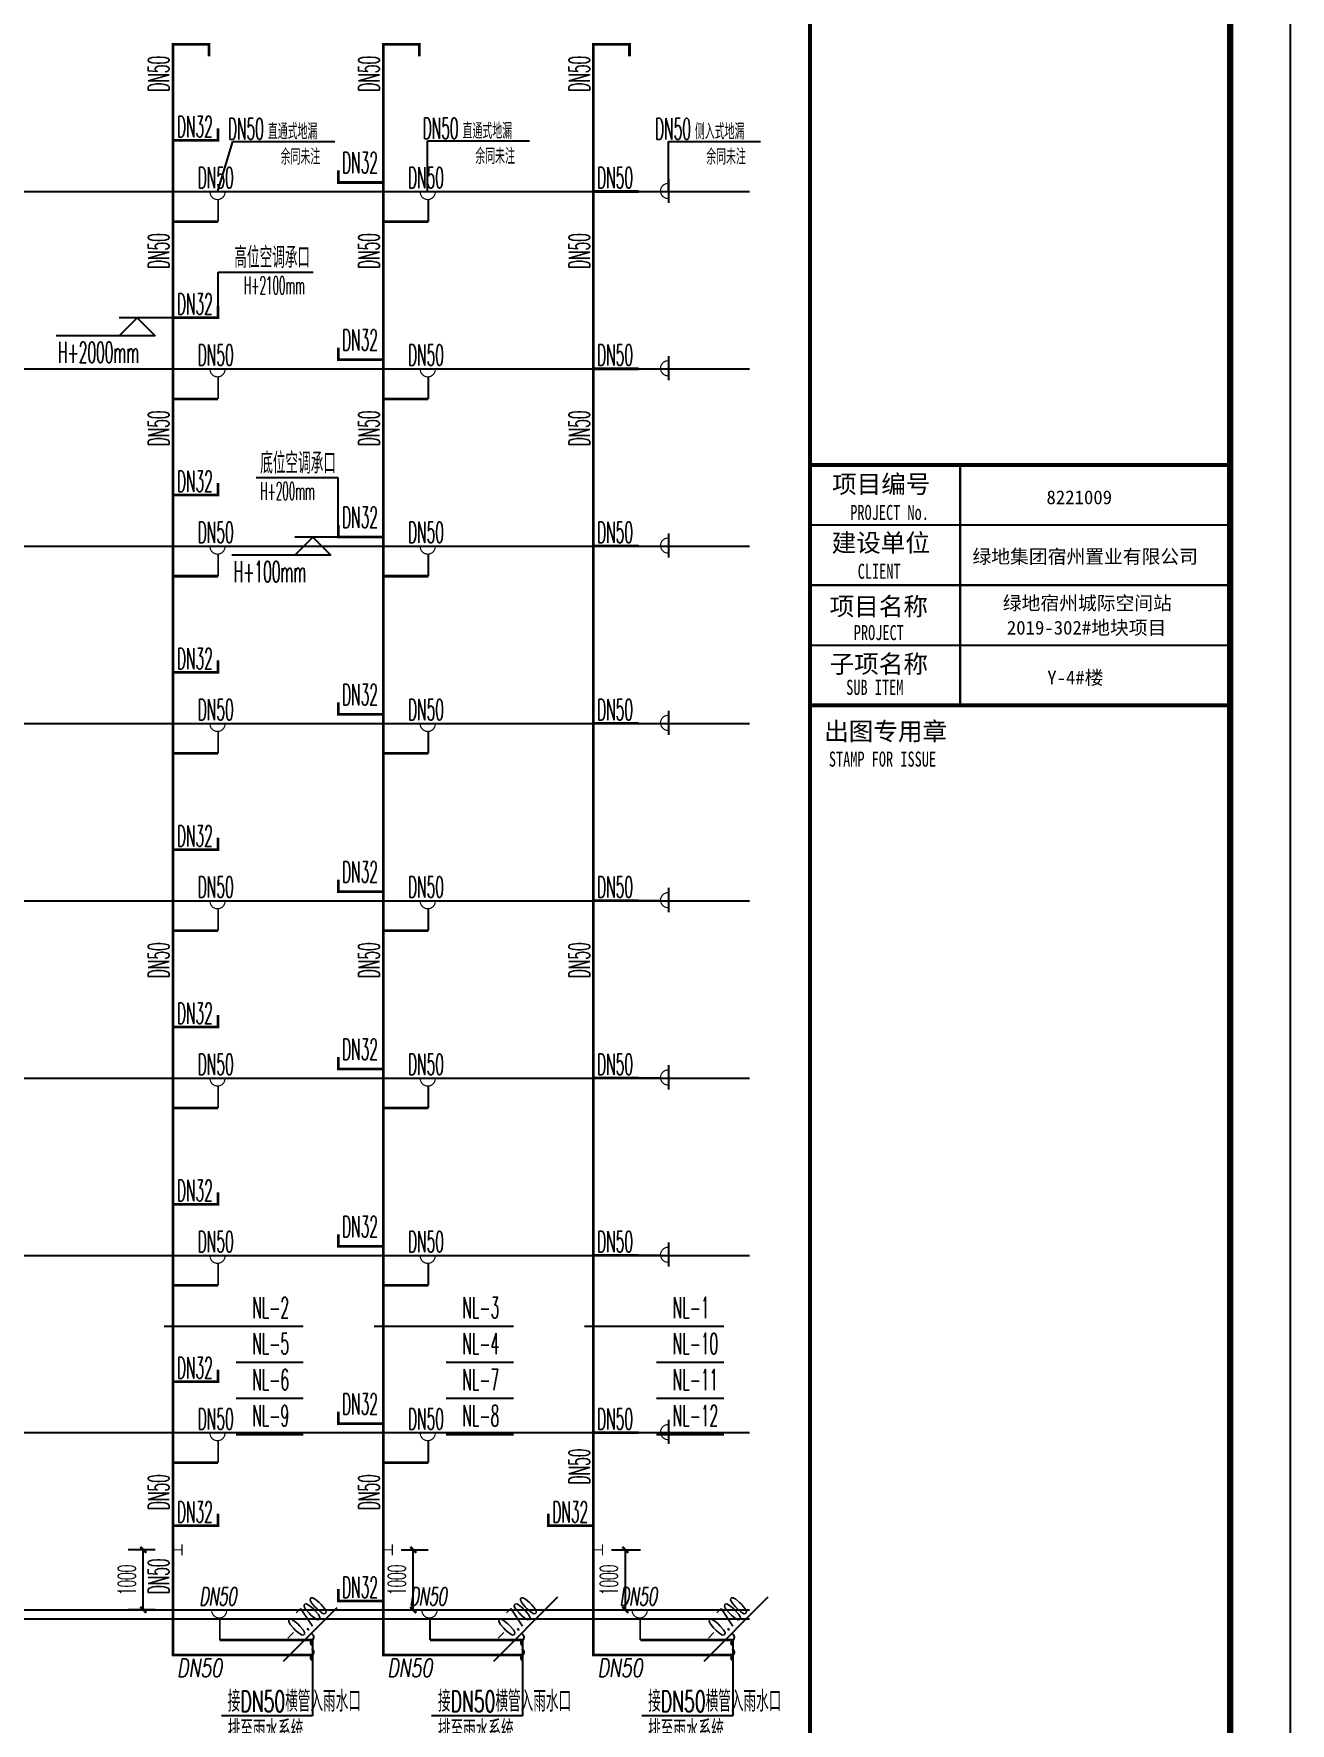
# Model space of a CAD drawing. Extents: x 27938 to 1042331, y -235042 to 1535213.
# Drawn here: x 877293 to 898212, y 375252 to 403361 of the extents above; entities that cross this region are included whole.
import ezdxf
from ezdxf.enums import TextEntityAlignment as Align

# ---------------------------------------------------------------- set-up
doc = ezdxf.new("R2010")
doc.units = 0
doc.header["$LTSCALE"] = 1000
doc.header["$MEASUREMENT"] = 0
for name, color, linetype in [('-TEXT', 3, 'Continuous'), ('DIM_凝结', 3, 'Continuous'), ('DIM_消防', 3, 'Continuous'), ('DIM_管井排水', 3, 'Continuous'), ('EQUIP_凝结', 7, 'Continuous'), ('EQUIP_污水', 7, 'Continuous'), ('PIPE-凝结', 150, 'N'), ('TEXT_污水', 7, 'Continuous'), ('TWT', 7, 'Continuous'), ('TWT_DIM', 3, 'Continuous'), ('TWT_ELEV', 3, 'Continuous'), ('TWT_LEAD', 3, 'Continuous'), ('图框', 140, 'Continuous'), ('图签文字', 147, 'Continuous')]:
    doc.layers.add(name, color=color, linetype=linetype)
doc.layers.add('yichutu', color=7, linetype='Continuous', true_color=0xffffff, plot=False)
doc.layers.add('图签', color=147, linetype='Continuous', lineweight=18)
doc.styles.add('_TCH_DIM', font='SIMPLEX.shx', dxfattribs={"width": 0.6, "oblique": 10, "bigfont": 'hztxt.shx'})
doc.styles.add('_TCH_DIM_T3', font='SIMPLEX.shx', dxfattribs={"width": 0.494118, "bigfont": 'GBCBIG.shx'})
doc.styles.add('_TWT_SERIAL', font='simplex.shx', dxfattribs={"width": 0.6, "oblique": 10, "height": 3, "bigfont": 'aadri.shx'})
doc.styles.add('ASC', font='simplex.shx', dxfattribs={"width": 0.75, "bigfont": 'aadri.shx'})
doc.styles.add('HZ', font='txt', dxfattribs={"bigfont": 'hztxt'})
doc.styles.add('HZTXT2', font='simplex.shx', dxfattribs={"width": 0.8, "bigfont": 'aadri.shx'})
doc.styles.get("Standard").update_dxf_attribs({"font": 'gbenor.shx', "bigfont": 'gbcbig.shx'})
doc.styles.add('宋体', font='', dxfattribs={"height": 50})
doc.styles.add('建筑图签-1', font='simhei.ttf', dxfattribs={"width": 0.7})
doc.styles.get('宋体').set_extended_font_data('SimSun')
doc.linetypes.add('N', pattern='A,3,-0.2,["N",Standard,S=0.25,R=0,X=-0.1,Y=-0.115],-0.2', length=3.4)
doc.dimstyles.new('_TWT_ARCH&&100', dxfattribs={"dimtxt": 297.5, "dimasz": 100, "dimexe": 250, "dimexo": 300, "dimgap": 126.25, "dimtad": 1, "dimdec": 0, "dimzin": 0, "dimdsep": 46, "dimtxsty": '_TCH_DIM_T3', "dimblk": 'ARCHTICK', "dimcen": 0.09, "dimclrt": 7, "dimazin": 2, "dimtfac": 1, "dimtdec": 0, "dimtix": 1, "dimtmove": 2, "dimatfit": 3, "dimfxl": 1, "dimtolj": 1, "dimtzin": 0, "dimarcsym": 0})

# ---------------------------------------------------------------- blocks, each defined once
blk = doc.blocks.new('$ATTACHMENT$00000066')
blk.add_line((-212, 500), (188, 500))
at = {"const_width": 20}
blk.add_lwpolyline([(-134, 500, 1.067664), (116, 500)], format="xyb", dxfattribs=at)
at = {"const_width": 30}
blk.add_lwpolyline([(0, 367), (0, 0)], dxfattribs=at)
at = {"style": 'HZ', "width": 0.7, "flags": 1}
for tag in ['UNIT', 'WHAT', 'SPEC']:
    blk.add_attdef(tag, (0, 0), '', height=0.001, dxfattribs=at)
blk = doc.blocks.new('TK')
at = {"layer": '图框'}
blk.add_lwpolyline([(465375, 548714), (549475, 548714), (549475, 489314), (465375, 489314)], close=True, dxfattribs=at)
blk.add_lwpolyline([(465375, 548714), (549475, 548714), (549475, 489314), (465375, 489314)], close=True, dxfattribs=at)
at = {"layer": '图框', "const_width": 100}
blk.add_lwpolyline([(548475, 490314), (548475, 547714), (467875, 547714), (467875, 490314)], close=True, dxfattribs=at)
at = {"layer": '图框'}
for points, const_width in [([(541480, 490314), (541480, 547714)], 70), ([(541480, 525414), (548480, 525414)], 70), ([(541480, 525414), (548480, 525414)], 70), ([(543980, 521414), (543980, 525414)], 35), ([(541480, 524414), (548480, 524414)], 35), ([(541480, 523414), (548480, 523414)], 35), ([(541480, 522414), (548480, 522414)], 35), ([(548480, 521414), (541480, 521414)], 70)]:
    blk.add_lwpolyline(points, dxfattribs=dict(at, const_width=const_width))
at = {"layer": '图框', "style": '建筑图签-1', "width": 0.7}
for s, p in [('PROJECT No.', (542150, 524499, -1799)), ('CLIENT', (542274, 523520)), ('PROJECT', (542209, 522500)), ('SUB ITEM', (542082, 521589)), ('STAMP FOR ISSUE', (541793, 520395))]:
    blk.add_text(s, height=250, dxfattribs=at).set_placement(p)
at = {"layer": '图签', "color": 2, "style": '宋体'}
for s, height, p in [('8221009', 229.3, (545417, 524761)), ('绿地集团宿州置业有限公司', 229.34, (544185, 523776)), ('绿地宿州城际空间站', 229.3, (544690, 523001)), ('2019-302#地块项目', 229.34, (544757, 522592))]:
    blk.add_text(s, height=height, dxfattribs=at).set_placement(p)
at = {"layer": '图签文字', "color": 7, "style": '建筑图签-1'}
for s, p in [('项目编号', (541848, 524946)), ('建设单位', (541840, 523969)), ('项目名称', (541807, 522911)), ('子项名称', (541807, 521954)), ('出图专用章', (541716, 520832))]:
    blk.add_text(s, height=300, dxfattribs=at).set_placement(p)
blk = doc.blocks.new('yct-841-594-84100-59399.9999999999-100-1000.0')
at = {"layer": 'yichutu', "color": 7, "true_color": 0xffffff}
blk.add_lwpolyline([(0, 0), (0, 59400), (84100, 59400), (84100, 0)], close=True, dxfattribs=at)
blk = doc.blocks.new('_ArchTick')
at = {"color": 0, "linetype": 'ByBlock', "const_width": 0.4}
blk.add_lwpolyline([(-0.5, -0.5), (0.5, 0.5)], dxfattribs=at)
blk = doc.blocks.new('*D173')
at = {"layer": 'Defpoints', "color": 0}
for p in [(886612, 378137), (887143, 378137), (886612, 377137)]:
    blk.add_point(p, dxfattribs=at)
at = {"layer": 'TWT_DIM', "color": 0, "lineweight": -2}
for p, q in [((886912, 378137), (887393, 378137)), ((887143, 377137), (887143, 378137)), ((886912, 377137), (887393, 377137))]:
    blk.add_line(p, q, dxfattribs=at)
at = {"layer": 'TWT_DIM', "color": 0, "lineweight": -2, "xscale": 100, "yscale": 100, "zscale": 100}
for p, rotation in [((887143, 378137), 90), ((887143, 377137), 270)]:
    blk.add_blockref('_ArchTick', p, dxfattribs=dict(at, rotation=rotation))
at = {"layer": 'TWT_DIM', "color": 7, "insert": (886868, 377637), "char_height": 297.5, "attachment_point": 5, "rotation": 90, "style": '_TCH_DIM_T3'}
blk.add_mtext('\\A1;1000', dxfattribs=at)
blk = doc.blocks.new('*D174')
at = {"layer": 'Defpoints', "color": 0}
for p in [(883112, 378137), (883612, 378137), (883112, 377137)]:
    blk.add_point(p, dxfattribs=at)
at = {"layer": 'TWT_DIM', "color": 0, "lineweight": -2}
for p, q in [((883412, 378137), (883862, 378137)), ((883612, 377137), (883612, 378137)), ((883412, 377137), (883862, 377137))]:
    blk.add_line(p, q, dxfattribs=at)
at = {"layer": 'TWT_DIM', "color": 0, "lineweight": -2, "xscale": 100, "yscale": 100, "zscale": 100}
for p, rotation in [((883612, 378137), 90), ((883612, 377137), 270)]:
    blk.add_blockref('_ArchTick', p, dxfattribs=dict(at, rotation=rotation))
at = {"layer": 'TWT_DIM', "color": 7, "insert": (883337, 377637), "char_height": 297.5, "attachment_point": 5, "rotation": 90, "style": '_TCH_DIM_T3'}
blk.add_mtext('\\A1;1000', dxfattribs=at)
blk = doc.blocks.new('*D175')
at = {"layer": 'Defpoints', "color": 0}
for p in [(879117, 378137), (879612, 378137), (879612, 377137)]:
    blk.add_point(p, dxfattribs=at)
at = {"layer": 'TWT_DIM', "color": 0, "lineweight": -2}
for p, q in [((879312, 378137), (878867, 378137)), ((879117, 377137), (879117, 378137)), ((879312, 377137), (878867, 377137))]:
    blk.add_line(p, q, dxfattribs=at)
at = {"layer": 'TWT_DIM', "color": 0, "lineweight": -2, "xscale": 100, "yscale": 100, "zscale": 100}
for p, rotation in [((879117, 378137), 90), ((879117, 377137), 270)]:
    blk.add_blockref('_ArchTick', p, dxfattribs=dict(at, rotation=rotation))
at = {"layer": 'TWT_DIM', "color": 7, "insert": (878842, 377637), "char_height": 297.5, "attachment_point": 5, "rotation": 90, "style": '_TCH_DIM_T3'}
blk.add_mtext('\\A1;1000', dxfattribs=at)
blk = doc.blocks.new('$ATTACHMENT$00000073')
at = {"const_width": 20}
for points in [[(0, 0), (150, 0)], [(150, 90), (150, -90)]]:
    blk.add_lwpolyline(points, dxfattribs=at)
blk = doc.blocks.new('$TwtSys$00000132')
at = {"elevation": 0}
blk.add_lwpolyline([(7, -101, -0.575183), (0, 0, 0.604745), (-11, 101, 16.924828)], format="xyb", dxfattribs=at)

msp = doc.modelspace()

# ---------------------------------------------------------------- hatches: boundary and pattern name
at = {"layer": 'PIPE-凝结'}
for points in [[(879611.9, 403186.7), (879611.9, 403209.2), (879589.4, 403209.2)], [(879611.9, 403186.7), (879589.4, 403186.7), (879589.4, 403209.2)], [(879611.9, 403186.7), (879589.4, 403186.7), (879589.4, 403209.2)], [(879611.9, 403186.7), (879611.9, 403209.2), (879589.4, 403209.2)], [(880211.9, 403186.7), (880211.9, 403209.2), (880234.4, 403209.2)], [(880211.9, 403186.7), (880234.4, 403186.7), (880234.4, 403209.2)], [(880211.9, 403186.7), (880234.4, 403186.7), (880234.4, 403209.2)], [(880211.9, 403186.7), (880211.9, 403209.2), (880234.4, 403209.2)], [(883111.9, 403186.7), (883111.9, 403209.2), (883089.4, 403209.2)], [(883111.9, 403186.7), (883089.4, 403186.7), (883089.4, 403209.2)], [(883111.9, 403186.7), (883089.4, 403186.7), (883089.4, 403209.2)], [(883111.9, 403186.7), (883111.9, 403209.2), (883089.4, 403209.2)], [(883711.9, 403186.7), (883711.9, 403209.2), (883734.4, 403209.2)], [(883711.9, 403186.7), (883734.4, 403186.7), (883734.4, 403209.2)], [(883711.9, 403186.7), (883734.4, 403186.7), (883734.4, 403209.2)], [(883711.9, 403186.7), (883711.9, 403209.2), (883734.4, 403209.2)], [(886611.9, 403186.7), (886611.9, 403209.2), (886589.4, 403209.2)], [(886611.9, 403186.7), (886589.4, 403186.7), (886589.4, 403209.2)], [(886611.9, 403186.7), (886589.4, 403186.7), (886589.4, 403209.2)], [(886611.9, 403186.7), (886611.9, 403209.2), (886589.4, 403209.2)], [(887211.9, 403186.7), (887211.9, 403209.2), (887234.4, 403209.2)], [(887211.9, 403186.7), (887234.4, 403186.7), (887234.4, 403209.2)], [(887211.9, 403186.7), (887234.4, 403186.7), (887234.4, 403209.2)], [(887211.9, 403186.7), (887211.9, 403209.2), (887234.4, 403209.2)], [(880361.9, 401586.7), (880361.9, 401564.2), (880384.4, 401564.2)], [(880361.9, 401586.7), (880384.4, 401586.7), (880384.4, 401564.2)], [(880361.9, 401586.7), (880361.9, 401564.2), (880384.4, 401564.2)], [(880361.9, 401586.7), (880384.4, 401586.7), (880384.4, 401564.2)], [(882361.9, 400886.7), (882361.9, 400864.2), (882339.4, 400864.2)], [(882361.9, 400886.7), (882339.4, 400886.7), (882339.4, 400864.2)], [(882361.9, 400886.7), (882361.9, 400864.2), (882339.4, 400864.2)], [(882361.9, 400886.7), (882339.4, 400886.7), (882339.4, 400864.2)], [(880361.9, 398636.7), (880361.9, 398614.2), (880384.4, 398614.2)], [(880361.9, 398636.7), (880384.4, 398636.7), (880384.4, 398614.2)], [(880361.9, 398636.7), (880361.9, 398614.2), (880384.4, 398614.2)], [(880361.9, 398636.7), (880384.4, 398636.7), (880384.4, 398614.2)], [(882361.9, 397936.7), (882361.9, 397914.2), (882339.4, 397914.2)], [(882361.9, 397936.7), (882339.4, 397936.7), (882339.4, 397914.2)], [(882361.9, 397936.7), (882361.9, 397914.2), (882339.4, 397914.2)], [(882361.9, 397936.7), (882339.4, 397936.7), (882339.4, 397914.2)], [(880361.9, 395686.7), (880361.9, 395664.2), (880384.4, 395664.2)], [(880361.9, 395686.7), (880384.4, 395686.7), (880384.4, 395664.2)], [(880361.9, 395686.7), (880361.9, 395664.2), (880384.4, 395664.2)], [(880361.9, 395686.7), (880384.4, 395686.7), (880384.4, 395664.2)], [(882361.9, 394986.7), (882361.9, 394964.2), (882339.4, 394964.2)], [(882361.9, 394986.7), (882339.4, 394986.7), (882339.4, 394964.2)], [(882361.9, 394986.7), (882361.9, 394964.2), (882339.4, 394964.2)], [(882361.9, 394986.7), (882339.4, 394986.7), (882339.4, 394964.2)], [(880361.9, 392736.7), (880361.9, 392714.2), (880384.4, 392714.2)], [(880361.9, 392736.7), (880384.4, 392736.7), (880384.4, 392714.2)], [(880361.9, 392736.7), (880361.9, 392714.2), (880384.4, 392714.2)], [(880361.9, 392736.7), (880384.4, 392736.7), (880384.4, 392714.2)], [(882361.9, 392036.7), (882361.9, 392014.2), (882339.4, 392014.2)], [(882361.9, 392036.7), (882339.4, 392036.7), (882339.4, 392014.2)], [(882361.9, 392036.7), (882361.9, 392014.2), (882339.4, 392014.2)], [(882361.9, 392036.7), (882339.4, 392036.7), (882339.4, 392014.2)], [(880361.9, 389786.7), (880361.9, 389764.2), (880384.4, 389764.2)], [(880361.9, 389786.7), (880384.4, 389786.7), (880384.4, 389764.2)], [(880361.9, 389786.7), (880361.9, 389764.2), (880384.4, 389764.2)], [(880361.9, 389786.7), (880384.4, 389786.7), (880384.4, 389764.2)], [(882361.9, 389086.7), (882361.9, 389064.2), (882339.4, 389064.2)], [(882361.9, 389086.7), (882339.4, 389086.7), (882339.4, 389064.2)], [(882361.9, 389086.7), (882361.9, 389064.2), (882339.4, 389064.2)], [(882361.9, 389086.7), (882339.4, 389086.7), (882339.4, 389064.2)], [(880361.9, 386836.7), (880361.9, 386814.2), (880384.4, 386814.2)], [(880361.9, 386836.7), (880384.4, 386836.7), (880384.4, 386814.2)], [(880361.9, 386836.7), (880361.9, 386814.2), (880384.4, 386814.2)], [(880361.9, 386836.7), (880384.4, 386836.7), (880384.4, 386814.2)], [(882361.9, 386136.7), (882361.9, 386114.2), (882339.4, 386114.2)], [(882361.9, 386136.7), (882339.4, 386136.7), (882339.4, 386114.2)], [(882361.9, 386136.7), (882361.9, 386114.2), (882339.4, 386114.2)], [(882361.9, 386136.7), (882339.4, 386136.7), (882339.4, 386114.2)], [(880361.9, 383886.7), (880361.9, 383864.2), (880384.4, 383864.2)], [(880361.9, 383886.7), (880384.4, 383886.7), (880384.4, 383864.2)], [(880361.9, 383886.7), (880361.9, 383864.2), (880384.4, 383864.2)], [(880361.9, 383886.7), (880384.4, 383886.7), (880384.4, 383864.2)], [(882361.9, 383186.7), (882361.9, 383164.2), (882339.4, 383164.2)], [(882361.9, 383186.7), (882339.4, 383186.7), (882339.4, 383164.2)], [(882361.9, 383186.7), (882361.9, 383164.2), (882339.4, 383164.2)], [(882361.9, 383186.7), (882339.4, 383186.7), (882339.4, 383164.2)], [(880361.9, 380936.7), (880361.9, 380914.2), (880384.4, 380914.2)], [(880361.9, 380936.7), (880384.4, 380936.7), (880384.4, 380914.2)], [(880361.9, 380936.7), (880361.9, 380914.2), (880384.4, 380914.2)], [(880361.9, 380936.7), (880384.4, 380936.7), (880384.4, 380914.2)], [(882361.9, 380236.7), (882361.9, 380214.2), (882339.4, 380214.2)], [(882361.9, 380236.7), (882339.4, 380236.7), (882339.4, 380214.2)], [(882361.9, 380236.7), (882361.9, 380214.2), (882339.4, 380214.2)], [(882361.9, 380236.7), (882339.4, 380236.7), (882339.4, 380214.2)], [(880361.9, 378536.7), (880361.9, 378514.2), (880384.4, 378514.2)], [(880361.9, 378536.7), (880384.4, 378536.7), (880384.4, 378514.2)], [(880361.9, 378536.7), (880361.9, 378514.2), (880384.4, 378514.2)], [(880361.9, 378536.7), (880384.4, 378536.7), (880384.4, 378514.2)], [(885861.9, 378536.7), (885861.9, 378514.2), (885839.4, 378514.2)], [(885861.9, 378536.7), (885839.4, 378536.7), (885839.4, 378514.2)], [(885861.9, 378536.7), (885861.9, 378514.2), (885839.4, 378514.2)], [(885861.9, 378536.7), (885839.4, 378536.7), (885839.4, 378514.2)], [(882361.9, 377286.7), (882361.9, 377264.2), (882339.4, 377264.2)], [(882361.9, 377286.7), (882339.4, 377286.7), (882339.4, 377264.2)], [(882361.9, 377286.7), (882339.4, 377286.7), (882339.4, 377264.2)], [(882361.9, 377286.7), (882361.9, 377264.2), (882339.4, 377264.2)], [(879611.9, 376386.7), (879611.9, 376364.2), (879589.4, 376364.2)], [(879611.9, 376386.7), (879589.4, 376386.7), (879589.4, 376364.2)], [(879611.9, 376386.7), (879589.4, 376386.7), (879589.4, 376364.2)], [(879611.9, 376386.7), (879611.9, 376364.2), (879589.4, 376364.2)], [(883111.9, 376386.7), (883111.9, 376364.2), (883089.4, 376364.2)], [(883111.9, 376386.7), (883089.4, 376386.7), (883089.4, 376364.2)], [(883111.9, 376386.7), (883111.9, 376364.2), (883089.4, 376364.2)], [(883111.9, 376386.7), (883089.4, 376386.7), (883089.4, 376364.2)], [(886611.9, 376386.7), (886611.9, 376364.2), (886589.4, 376364.2)], [(886611.9, 376386.7), (886589.4, 376386.7), (886589.4, 376364.2)], [(886611.9, 376386.7), (886589.4, 376386.7), (886589.4, 376364.2)], [(886611.9, 376386.7), (886611.9, 376364.2), (886589.4, 376364.2)]]:
    msp.add_hatch(color=256, dxfattribs=at).paths.add_polyline_path(points)

# ---------------------------------------------------------------- linework, layer by layer
at = {"layer": 'DIM_凝结'}
for p, q in [((880361.9, 398836.7), (880361.9, 399393.8)), ((880361.9, 399393.8), (881944.9, 399393.8)), ((882361.9, 395971.9), (880994, 395971.9)), ((882361.9, 395186.7), (882361.9, 395971.9)), ((881781, 381852.6), (879461.9, 381852.6)), ((885281, 381852.6), (882961.9, 381852.6)), ((888781, 381852.6), (886461.9, 381852.6)), ((881781, 381252.6), (880661.9, 381252.6)), ((885281, 381252.6), (884161.9, 381252.6)), ((888781, 381252.6), (887661.9, 381252.6)), ((881781, 380652.6), (880661.9, 380652.6)), ((885281, 380652.6), (884161.9, 380652.6)), ((888781, 380652.6), (887661.9, 380652.6)), ((881781, 380052.6), (880661.9, 380052.6)), ((885281, 380052.6), (884161.9, 380052.6)), ((888781, 380052.6), (887661.9, 380052.6))]:
    msp.add_line(p, q, dxfattribs=at)
at = {"layer": 'DIM_消防'}
for p, q in [((886013.5, 377346.6), (884947.5, 376280.6)), ((889513.2, 377346.6), (888447.2, 376280.6)), ((882340.5, 377173.6), (881447.5, 376280.6))]:
    msp.add_line(p, q, dxfattribs=at)
at = {"layer": 'PIPE-凝结', "const_width": 45}
for points in [[(879611.9, 401586.7), (879611.9, 403186.7)], [(879611.9, 403186.7), (880211.9, 403186.7)], [(880211.9, 402986.7), (880211.9, 403186.7)], [(883111.9, 400886.7), (883111.9, 403186.7)], [(883111.9, 403186.7), (883711.9, 403186.7)], [(883711.9, 402986.7), (883711.9, 403186.7)], [(886611.9, 400736.7), (886611.9, 403186.7)], [(886611.9, 403186.7), (887211.9, 403186.7)], [(887211.9, 402986.7), (887211.9, 403186.7)], [(880361.9, 401586.7), (880361.9, 401786.7)], [(879611.9, 401586.7), (880361.9, 401586.7)], [(879611.9, 400236.7), (879611.9, 401586.7)], [(882361.9, 400886.7), (882361.9, 401086.7)], [(882361.9, 400886.7), (883111.9, 400886.7)], [(883111.9, 400236.7), (883111.9, 400886.7)], [(886611.9, 400736.7), (887361.9, 400736.7)], [(886611.9, 397786.7), (886611.9, 400736.7)], [(879611.9, 398636.7), (879611.9, 400236.7)], [(879611.9, 400236.7), (880361.9, 400236.7)], [(883111.9, 397936.7), (883111.9, 400236.7)], [(883111.9, 400236.7), (883861.9, 400236.7)], [(879611.9, 398636.7), (880361.9, 398636.7)], [(879611.9, 397286.7), (879611.9, 398636.7)], [(880361.9, 398636.7), (880361.9, 398836.7)], [(882361.9, 397936.7), (882361.9, 398136.7)], [(882361.9, 397936.7), (883111.9, 397936.7)], [(883111.9, 397286.7), (883111.9, 397936.7)], [(886611.9, 394836.7), (886611.9, 397786.7)], [(886611.9, 397786.7), (887361.9, 397786.7)], [(879611.9, 395686.7), (879611.9, 397286.7)], [(879611.9, 397286.7), (880361.9, 397286.7)], [(883111.9, 394986.7), (883111.9, 397286.7)], [(883111.9, 397286.7), (883861.9, 397286.7)], [(880361.9, 395686.7), (880361.9, 395886.7)], [(879611.9, 395686.7), (880361.9, 395686.7)], [(879611.9, 394336.7), (879611.9, 395686.7)], [(882361.9, 394986.7), (882361.9, 395186.7)], [(882361.9, 394986.7), (883111.9, 394986.7)], [(883111.9, 394336.7), (883111.9, 394986.7)], [(886611.9, 391886.7), (886611.9, 394836.7)], [(886611.9, 394836.7), (887361.9, 394836.7)], [(879611.9, 392736.7), (879611.9, 394336.7)], [(879611.9, 394336.7), (880361.9, 394336.7)], [(883111.9, 392036.7), (883111.9, 394336.7)], [(883111.9, 394336.7), (883861.9, 394336.7)], [(879611.9, 392736.7), (880361.9, 392736.7)], [(879611.9, 391386.7), (879611.9, 392736.7)], [(880361.9, 392736.7), (880361.9, 392936.7)], [(882361.9, 392036.7), (882361.9, 392236.7)], [(882361.9, 392036.7), (883111.9, 392036.7)], [(883111.9, 391386.7), (883111.9, 392036.7)], [(886611.9, 388936.7), (886611.9, 391886.7)], [(886611.9, 391886.7), (887361.9, 391886.7)], [(879611.9, 389786.7), (879611.9, 391386.7)], [(879611.9, 391386.7), (880361.9, 391386.7)], [(883111.9, 389086.7), (883111.9, 391386.7)], [(883111.9, 391386.7), (883861.9, 391386.7)], [(880361.9, 389786.7), (880361.9, 389986.7)], [(879611.9, 389786.7), (880361.9, 389786.7)], [(879611.9, 388436.7), (879611.9, 389786.7)], [(882361.9, 389086.7), (882361.9, 389286.7)], [(882361.9, 389086.7), (883111.9, 389086.7)], [(883111.9, 388436.7), (883111.9, 389086.7)], [(886611.9, 385986.7), (886611.9, 388936.7)], [(886611.9, 388936.7), (887361.9, 388936.7)], [(879611.9, 386836.7), (879611.9, 388436.7)], [(879611.9, 388436.7), (880361.9, 388436.7)], [(883111.9, 386136.7), (883111.9, 388436.7)], [(883111.9, 388436.7), (883861.9, 388436.7)], [(880361.9, 386836.7), (880361.9, 387036.7)], [(879611.9, 386836.7), (880361.9, 386836.7)], [(879611.9, 385486.7), (879611.9, 386836.7)], [(882361.9, 386136.7), (882361.9, 386336.7)], [(882361.9, 386136.7), (883111.9, 386136.7)], [(883111.9, 385486.7), (883111.9, 386136.7)], [(886611.9, 385986.7), (887361.9, 385986.7)], [(886611.9, 383036.7), (886611.9, 385986.7)], [(879611.9, 383886.7), (879611.9, 385486.7)], [(879611.9, 385486.7), (880361.9, 385486.7)], [(883111.9, 383186.7), (883111.9, 385486.7)], [(883111.9, 385486.7), (883861.9, 385486.7)], [(880361.9, 383886.7), (880361.9, 384086.7)], [(879611.9, 383886.7), (880361.9, 383886.7)], [(879611.9, 382536.7), (879611.9, 383886.7)], [(882361.9, 383186.7), (882361.9, 383386.7)], [(882361.9, 383186.7), (883111.9, 383186.7)], [(883111.9, 382536.7), (883111.9, 383186.7)], [(886611.9, 383036.7), (887361.9, 383036.7)], [(886611.9, 380086.7), (886611.9, 383036.7)], [(879611.9, 380936.7), (879611.9, 382536.7)], [(879611.9, 382536.7), (880361.9, 382536.7)], [(883111.9, 380236.7), (883111.9, 382536.7)], [(883111.9, 382536.7), (883861.9, 382536.7)], [(880361.9, 380936.7), (880361.9, 381136.7)], [(879611.9, 380936.7), (880361.9, 380936.7)], [(879611.9, 379586.7), (879611.9, 380936.7)], [(882361.9, 380236.7), (882361.9, 380436.7)], [(882361.9, 380236.7), (883111.9, 380236.7)], [(883111.9, 379586.7), (883111.9, 380236.7)], [(886611.9, 380086.7), (887361.9, 380086.7)], [(886611.9, 378536.7), (886611.9, 380086.7)], [(879611.9, 378536.7), (879611.9, 379586.7)], [(879611.9, 379586.7), (880361.9, 379586.7)], [(883111.9, 379586.7), (883861.9, 379586.7)], [(883111.9, 378136.7), (883111.9, 379586.7)], [(880361.9, 378536.7), (880361.9, 378736.7)], [(885861.9, 378536.7), (885861.9, 378736.7)], [(879611.9, 378536.7), (880361.9, 378536.7)], [(879611.9, 378136.7), (879611.9, 378536.7)], [(885861.9, 378536.7), (886611.9, 378536.7)], [(886611.9, 378136.7), (886611.9, 378536.7)], [(879611.9, 376386.7), (879611.9, 378136.7)], [(883111.9, 377286.7), (883111.9, 378136.7)], [(886611.9, 376386.7), (886611.9, 378136.7)], [(882361.9, 377286.7), (882361.9, 377486.7)], [(882361.9, 377286.7), (883111.9, 377286.7)], [(883111.9, 376386.7), (883111.9, 377286.7)], [(880390.1, 376636.7), (881932.4, 376636.7)], [(883890.1, 376636.7), (885432.4, 376636.7)], [(887390.1, 376636.7), (888932.4, 376636.7)], [(879611.9, 376386.7), (881932.4, 376386.7)], [(883111.9, 376386.7), (885432.4, 376386.7)], [(886611.9, 376386.7), (888932.4, 376386.7)]]:
    msp.add_lwpolyline(points, dxfattribs=at)
at = {"layer": 'TWT'}
for p, q in [((817611.9, 400736.7), (889211.9, 400736.7)), ((817611.9, 397786.7), (889211.9, 397786.7)), ((817611.9, 394836.7), (889211.9, 394836.7)), ((817611.9, 391886.7), (889211.9, 391886.7)), ((817611.9, 388936.7), (889211.9, 388936.7)), ((817611.9, 385986.7), (889211.9, 385986.7)), ((817611.9, 383036.7), (889211.9, 383036.7)), ((817611.9, 380086.7), (889211.9, 380086.7)), ((817611.9, 377136.7), (889211.9, 377136.7)), ((817611.9, 376986.7), (889211.9, 376986.7))]:
    msp.add_line(p, q, dxfattribs=at)
at = {"layer": 'TWT_ELEV'}
for p, q in [((879016.6, 398636.7), (878716.6, 398336.7)), ((879611.9, 398636.7), (878716.6, 398636.7)), ((879016.6, 398636.7), (879316.6, 398336.7)), ((879316.6, 398336.7), (877667.3, 398336.7)), ((881941.9, 394986.7), (881641.9, 394686.7)), ((882537.2, 394986.7), (881641.9, 394986.7)), ((881941.9, 394986.7), (882241.9, 394686.7)), ((882241.9, 394686.7), (880592.6, 394686.7))]:
    msp.add_line(p, q, dxfattribs=at)
at = {"layer": 'TWT_LEAD'}
for p, q in [((880352.7, 400728.5), (880608, 401569.7)), ((880608, 401569.7), (882306, 401569.7)), ((883849.9, 400736.7), (883849.9, 401577.9)), ((883849.9, 401577.9), (885547.9, 401577.9)), ((887861.9, 400748.7), (887861.9, 401569.3)), ((887861.9, 401569.3), (889392.3, 401569.3)), ((881932.6, 376636.7), (881932.6, 375373.1)), ((885432.6, 376636.7), (885432.6, 375373.1)), ((888932.6, 376636.7), (888932.6, 375373.1)), ((881932.6, 375373.1), (880417.1, 375373.1)), ((885432.6, 375373.1), (883917.1, 375373.1)), ((888932.6, 375373.1), (887417.1, 375373.1))]:
    msp.add_line(p, q, dxfattribs=at)

# ---------------------------------------------------------------- block references
msp.add_blockref('TK', (348736.9, -129226.9))
at = {"layer": 'EQUIP_凝结'}
for p in [(881932.4, 376636.7), (885432.4, 376636.7), (888932.4, 376636.7), (881932.4, 376386.7), (885432.4, 376386.7), (888932.4, 376386.7)]:
    msp.add_blockref('$TwtSys$00000132', p, dxfattribs=at)
at = {"layer": 'EQUIP_污水', "rotation": 270}
for p in [(887361.9, 400736.7), (887361.9, 397786.7), (887361.9, 394836.7), (887361.9, 391886.7), (887361.9, 388936.7), (887361.9, 385986.7), (887361.9, 383036.7), (887361.9, 380086.7)]:
    msp.add_blockref('$ATTACHMENT$00000066', p, dxfattribs=at)
at = {"layer": 'EQUIP_污水'}
for name, p in [('$ATTACHMENT$00000066', (880361.9, 400236.7)), ('$ATTACHMENT$00000066', (883861.9, 400236.7)), ('$ATTACHMENT$00000066', (880361.9, 397286.7)), ('$ATTACHMENT$00000066', (883861.9, 397286.7)), ('$ATTACHMENT$00000066', (880361.9, 394336.7)), ('$ATTACHMENT$00000066', (883861.9, 394336.7)), ('$ATTACHMENT$00000066', (880361.9, 391386.7)), ('$ATTACHMENT$00000066', (883861.9, 391386.7)), ('$ATTACHMENT$00000066', (880361.9, 388436.7)), ('$ATTACHMENT$00000066', (883861.9, 388436.7)), ('$ATTACHMENT$00000066', (880361.9, 385486.7)), ('$ATTACHMENT$00000066', (883861.9, 385486.7)), ('$ATTACHMENT$00000066', (880361.9, 382536.7)), ('$ATTACHMENT$00000066', (883861.9, 382536.7)), ('$ATTACHMENT$00000066', (880361.9, 379586.7)), ('$ATTACHMENT$00000066', (883861.9, 379586.7)), ('$ATTACHMENT$00000073', (879611.9, 378136.7)), ('$ATTACHMENT$00000073', (883111.9, 378136.7)), ('$ATTACHMENT$00000073', (886611.9, 378136.7)), ('$ATTACHMENT$00000066', (880390.1, 376636.7)), ('$ATTACHMENT$00000066', (883890.1, 376636.7)), ('$ATTACHMENT$00000066', (887390.1, 376636.7))]:
    msp.add_blockref(name, p, dxfattribs=at)
at = {"layer": 'yichutu'}
msp.add_blockref('yct-841-594-84100-59399.9999999999-100-1000.0', (814111.9, 360086.7), dxfattribs=at)

# ---------------------------------------------------------------- texts
at = {"layer": '-TEXT', "color": 7, "style": 'ASC', "oblique": 9, "width": 0.58}
for p in [(880357.4, 377362.2), (883857.4, 377362.2), (887357.4, 377362.2)]:
    msp.add_text('DN50', height=300, dxfattribs=at).set_placement(p, align=Align.MIDDLE)
at = {"layer": 'DIM_凝结', "color": 7}
for s, height, style, width, p in [('高位空调承口', 350, '_TCH_DIM', 0.6, (880632.8, 399463.8)), ('H+2100mm', 297.5, '_TCH_DIM', 0.423529, (880792.5, 399026.3)), ('底位空调承口', 350, '_TCH_DIM', 0.6, (881064, 396041.9)), ('H+200mm', 297.5, '_TCH_DIM', 0.423529, (881064, 395604.4)), ('NL-2', 350, '_TWT_SERIAL', 0.48, (880931.9, 381992.6)), ('NL-3', 350, '_TWT_SERIAL', 0.48, (884431.9, 381992.6)), ('NL-1', 350, '_TWT_SERIAL', 0.48, (887931.9, 381992.6)), ('NL-5', 350, '_TWT_SERIAL', 0.48, (880931.9, 381392.6)), ('NL-4', 350, '_TWT_SERIAL', 0.48, (884431.9, 381392.6)), ('NL-10', 350, '_TWT_SERIAL', 0.48, (887931.9, 381392.6)), ('NL-6', 350, '_TWT_SERIAL', 0.48, (880931.9, 380792.6)), ('NL-7', 350, '_TWT_SERIAL', 0.48, (884431.9, 380792.6)), ('NL-11', 350, '_TWT_SERIAL', 0.48, (887931.9, 380792.6)), ('NL-9', 350, '_TWT_SERIAL', 0.48, (880931.9, 380192.6)), ('NL-8', 350, '_TWT_SERIAL', 0.48, (884431.9, 380192.6)), ('NL-12', 350, '_TWT_SERIAL', 0.48, (887931.9, 380192.6))]:
    msp.add_text(s, height=height, dxfattribs=dict(at, style=style, width=width)).set_placement(p)
at = {"layer": 'DIM_消防', "color": 7, "style": '_TWT_SERIAL', "width": 0.48}
for p in [(881611.3, 376543.4), (885111.3, 376543.4), (888611, 376543.4)]:
    msp.add_text('-0.700', height=350, rotation=45, dxfattribs=at).set_placement(p)
at = {"layer": 'DIM_管井排水', "color": 7, "style": '_TWT_SERIAL', "width": 0.48}
for p in [(879549.7, 402396.5), (883049.7, 402396.5), (886549.7, 402396.5), (879549.7, 399446.5), (883049.7, 399446.5), (886549.7, 399446.5), (879549.7, 396496.5), (883049.7, 396496.5), (886549.7, 396496.5), (879549.7, 387646.5), (883049.7, 387646.5), (886549.7, 387646.5), (886549.7, 379223.5), (879549.7, 378796.5), (883049.7, 378796.5), (879549.7, 377396.1)]:
    msp.add_text('DN50', height=350, rotation=90, dxfattribs=at).set_placement(p)
for s, p in [('DN32', (879677.1, 401640.2)), ('DN50', (880024.4, 400790.2)), ('DN32', (882427.1, 401040.2)), ('DN50', (883524.4, 400790.2)), ('DN50', (886672.8, 400790.2)), ('DN32', (879677.1, 398690.2)), ('DN32', (882427.1, 398090.2)), ('DN50', (880024.4, 397840.2)), ('DN50', (883524.4, 397840.2)), ('DN50', (886672.8, 397840.2)), ('DN32', (879677.1, 395740.2)), ('DN32', (882427.1, 395140.2)), ('DN50', (880024.4, 394890.2)), ('DN50', (883524.4, 394890.2)), ('DN50', (886672.8, 394890.2)), ('DN32', (879677.1, 392790.2)), ('DN32', (882427.1, 392190.2)), ('DN50', (880024.4, 391940.2)), ('DN50', (883524.4, 391940.2)), ('DN50', (886672.8, 391940.2)), ('DN32', (879677.1, 389840.2)), ('DN32', (882427.1, 389240.2)), ('DN50', (880024.4, 388990.2)), ('DN50', (883524.4, 388990.2)), ('DN50', (886672.8, 388990.2)), ('DN32', (879677.1, 386890.2)), ('DN32', (882427.1, 386290.2)), ('DN50', (880024.4, 386040.2)), ('DN50', (883524.4, 386040.2)), ('DN50', (886672.8, 386040.2)), ('DN32', (879677.1, 383940.2)), ('DN32', (882427.1, 383340.2)), ('DN50', (880024.4, 383090.2)), ('DN50', (883524.4, 383090.2)), ('DN50', (886672.8, 383090.2)), ('DN32', (879677.1, 380990.2)), ('DN32', (882427.1, 380390.2)), ('DN50', (880024.4, 380140.2)), ('DN50', (883524.4, 380140.2)), ('DN50', (886672.8, 380140.2)), ('DN32', (879677.1, 378590.2)), ('DN32', (885927.1, 378590.2)), ('DN32', (882427.1, 377340.2))]:
    msp.add_text(s, height=350, dxfattribs=at).set_placement(p)
at = {"layer": 'TEXT_污水', "color": 7, "style": 'HZTXT2', "oblique": 9, "width": 0.7}
for p in [(879680.9, 376021.2), (883180.9, 376021.2), (886680.9, 376021.2)]:
    msp.add_text('DN50', height=300, dxfattribs=at).set_placement(p)
at = {"layer": 'TWT_ELEV', "color": 7, "style": '_TWT_SERIAL', "width": 0.48}
for s, p in [('H+2000mm', (877697.3, 397886.6)), ('H+100mm', (880622.6, 394236.6))]:
    msp.add_text(s, height=350, dxfattribs=at).set_placement(p)
at = {"layer": 'TWT_LEAD', "color": 7}
for s, height, style, width, p in [('DN50', 350, '_TWT_SERIAL', 0.48, (883768.5, 401612.9)), ('DN50', 350, '_TWT_SERIAL', 0.48, (880526.6, 401604.7)), ('直通式地漏', 261.81, '_TWT_SERIAL', 0.6, (881190.6, 401604.7)), ('直通式地漏', 261.81, '_TWT_SERIAL', 0.6, (884432.5, 401612.9)), ('DN50', 350, '_TWT_SERIAL', 0.48, (887637.1, 401604.3)), ('侧入式地漏', 261.81, '_TWT_SERIAL', 0.6, (888301.1, 401604.3)), ('余同未注', 261.81, '_TWT_SERIAL', 0.6, (881403, 401184.7)), ('余同未注', 261.81, '_TWT_SERIAL', 0.6, (884644.8, 401192.9)), ('余同未注', 261.81, '_TWT_SERIAL', 0.6, (888489.3, 401184.3)), ('接DN50横管入雨水口', 350, '_TCH_DIM', 0.6, (880522.1, 375443.1)), ('接DN50横管入雨水口', 350, '_TCH_DIM', 0.6, (884022.1, 375443.1)), ('接DN50横管入雨水口', 350, '_TCH_DIM', 0.6, (887522.1, 375443.1)), ('排至雨水系统', 350, '_TCH_DIM', 0.6, (880522.1, 374953.1)), ('排至雨水系统', 350, '_TCH_DIM', 0.6, (884022.1, 374953.1)), ('排至雨水系统', 350, '_TCH_DIM', 0.6, (887522.1, 374953.1))]:
    msp.add_text(s, height=height, dxfattribs=dict(at, style=style, width=width)).set_placement(p)
at = {"layer": '图签', "color": 2, "style": '宋体'}
msp.add_text('Y-4#楼', height=229.34, dxfattribs=at).set_placement((894166, 392534.5))

# ---------------------------------------------------------------- dimensions: what is measured, and where the dimension line sits
at = {"layer": 'TWT_DIM'}
for p1, p2, distance, picture, middle in [((879611.9, 377136.7), (879611.9, 378136.7), 495.2, '*D175', (878841.7, 377636.7)), ((883111.9, 377136.7), (883111.9, 378136.7), -500.4, '*D174', (883337.3, 377636.7)), ((886611.9, 377136.7), (886611.9, 378136.7), -530.8, '*D173', (886867.7, 377636.7))]:
    dim = msp.add_aligned_dim(p1=p1, p2=p2, distance=distance, dimstyle='_TWT_ARCH&&100', dxfattribs=at)
    dim.commit()
    dim.dimension.update_dxf_attribs({"geometry": picture, "text_midpoint": middle})

doc.saveas('drawing.dxf')
